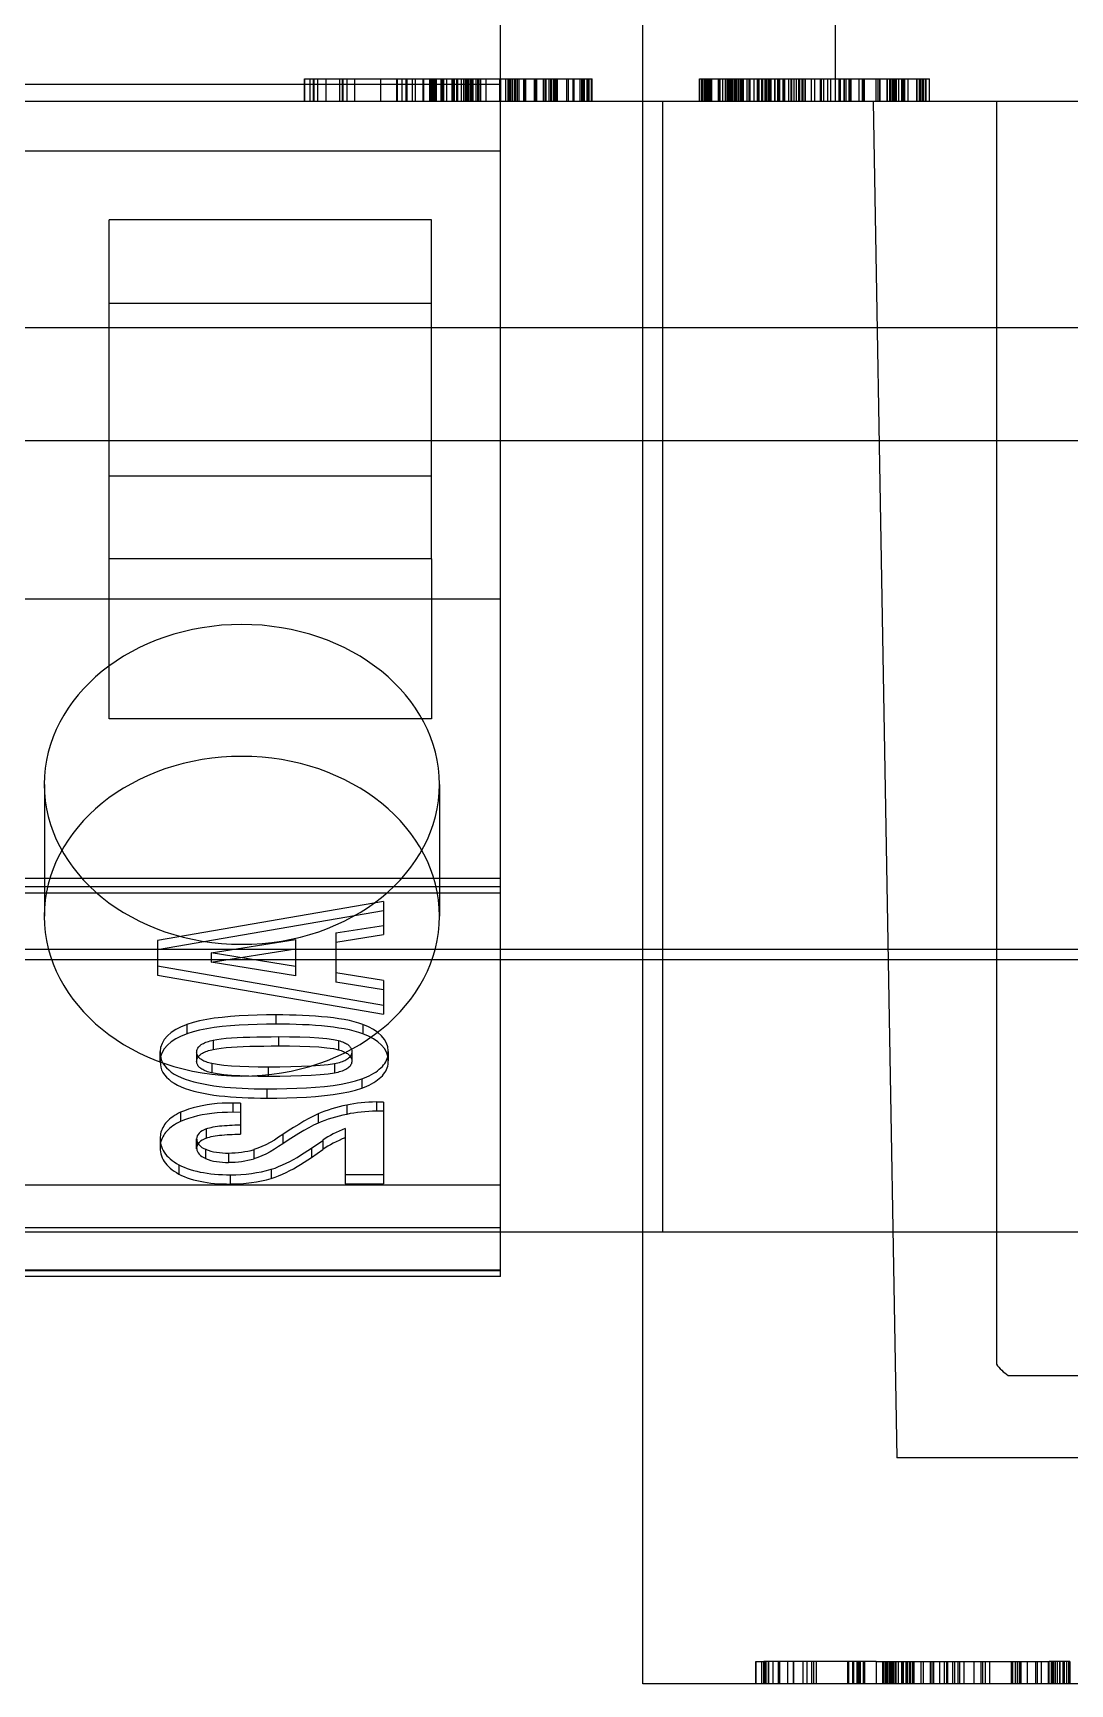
# Model space of a CAD drawing. Extents: x 0 to 171, y 0 to 233.
# Drawn here: x 120.89 to 130.01, y 11.93 to 26.45 of the extents above; entities that cross this region are included whole.
import ezdxf

# ---------------------------------------------------------------- set-up
doc = ezdxf.new("R2010")
doc.units = 0
doc.layers.add('-15N-THT. THIẾT BỊ ĐÓNG MỞ', color=40, linetype='CONTINUOUS')

# ---------------------------------------------------------------- blocks, each defined once
blk = doc.blocks.new('06 - N - SC VSD CHIẾU TRÊN ATV630U75~D11N4')
at = {"layer": '-15N-THT. THIẾT BỊ ĐÓNG MỞ'}
for p, q in [((40.757, -221.075), (40.757, -197.214)), ((39.504, -217.492), (39.504, -200.986)), ((42.447, -205.167), (42.447, -207.156)), ((9.704, -207.004), (39.504, -207.004)), ((37.78, -206.957), (37.78, -207.156)), ((37.78, -206.957), (37.863, -206.957)), ((37.78, -207.156), (37.78, -206.957)), ((37.78, -207.156), (37.78, -206.957)), ((37.78, -207.156), (37.78, -206.957)), ((37.78, -207.156), (37.78, -206.957)), ((37.83, -206.957), (37.83, -206.957)), ((37.83, -207.156), (37.83, -206.957)), ((37.86, -207.156), (37.86, -206.957)), ((37.863, -206.957), (37.863, -207.156)), ((37.863, -206.957), (38.092, -206.957)), ((37.866, -207.156), (37.866, -206.957)), ((37.867, -207.156), (37.867, -206.957)), ((37.898, -207.156), (37.898, -206.957)), ((37.899, -207.156), (37.899, -206.957)), ((37.968, -206.957), (37.968, -207.156)), ((38.092, -206.957), (40.227, -206.957)), ((38.092, -207.156), (38.092, -206.957)), ((38.116, -207.156), (38.116, -206.957)), ((38.12, -207.156), (38.12, -206.957)), ((38.156, -207.156), (38.156, -206.957)), ((38.222, -206.957), (38.222, -207.156)), ((38.452, -207.156), (38.452, -206.957)), ((38.592, -206.957), (38.592, -207.156)), ((38.592, -207.156), (38.592, -206.957)), ((38.592, -207.156), (38.592, -206.957)), ((38.592, -207.156), (38.592, -206.957)), ((38.592, -207.156), (38.592, -206.957)), ((38.592, -207.156), (38.592, -206.957)), ((38.592, -207.156), (38.592, -206.957)), ((38.592, -207.156), (38.592, -206.957)), ((38.596, -206.957), (38.596, -207.156)), ((38.596, -207.156), (38.596, -206.957)), ((38.596, -207.156), (38.596, -206.957)), ((38.637, -206.957), (38.637, -207.156)), ((38.672, -206.957), (38.672, -207.156)), ((38.674, -207.156), (38.674, -206.957)), ((38.674, -207.156), (38.674, -206.957)), ((38.674, -206.957), (38.674, -207.156)), ((38.675, -206.957), (38.675, -207.156)), ((38.675, -206.957), (38.675, -207.156)), ((38.679, -207.156), (38.679, -206.957)), ((38.681, -206.957), (38.681, -207.156)), ((38.682, -206.957), (38.682, -207.156)), ((38.727, -206.957), (38.727, -207.156)), ((38.755, -206.957), (38.755, -207.156)), ((38.822, -206.957), (38.822, -207.156)), ((38.824, -206.957), (38.824, -207.156)), ((38.828, -206.957), (38.828, -207.156)), ((38.829, -207.156), (38.829, -206.957)), ((38.883, -207.156), (38.883, -206.957)), ((38.89, -206.957), (38.89, -207.156)), ((38.897, -206.957), (38.897, -207.156)), ((38.901, -206.957), (38.901, -207.156)), ((38.912, -206.957), (38.912, -207.156)), ((38.919, -207.156), (38.919, -206.957)), ((38.927, -207.156), (38.927, -206.957)), ((38.94, -207.156), (38.94, -206.957)), ((38.941, -207.156), (38.941, -206.957)), ((38.979, -206.957), (38.979, -207.156)), ((38.989, -207.156), (38.989, -206.957)), ((38.997, -206.957), (38.997, -207.156)), ((38.997, -207.156), (38.997, -206.957)), ((39.001, -206.957), (39.001, -207.156)), ((39.001, -207.156), (39.001, -206.957)), ((39.004, -206.957), (39.004, -207.156)), ((39.03, -206.957), (39.03, -207.156)), ((39.08, -207.156), (39.08, -206.957)), ((39.08, -206.957), (39.08, -207.156)), ((39.085, -206.957), (39.085, -207.156)), ((39.086, -206.957), (39.086, -207.156)), ((39.086, -206.957), (39.086, -207.156)), ((39.087, -206.957), (39.087, -207.156)), ((39.095, -206.957), (39.095, -207.156)), ((39.101, -207.156), (39.101, -206.957)), ((39.117, -206.957), (39.117, -207.156)), ((39.126, -206.957), (39.126, -207.156)), ((39.161, -207.156), (39.161, -206.957)), ((39.178, -206.957), (39.178, -207.156)), ((39.183, -206.957), (39.183, -207.156)), ((39.196, -206.957), (39.196, -207.156)), ((39.2, -206.957), (39.2, -207.156)), ((39.212, -207.156), (39.212, -206.957)), ((39.223, -207.156), (39.223, -206.957)), ((39.234, -206.957), (39.234, -207.156)), ((39.248, -206.957), (39.248, -207.156)), ((39.249, -206.957), (39.249, -207.156)), ((39.253, -206.957), (39.253, -207.156)), ((39.261, -206.957), (39.261, -207.156)), ((39.29, -207.156), (39.29, -206.957)), ((39.303, -206.957), (39.303, -207.156)), ((39.309, -206.957), (39.309, -207.156)), ((39.309, -207.156), (39.309, -206.957)), ((39.309, -207.156), (39.309, -206.957)), ((39.326, -207.156), (39.326, -206.957)), ((39.33, -206.957), (39.33, -207.156)), ((39.379, -207.156), (39.379, -206.957)), ((39.498, -207.156), (39.498, -206.957)), ((39.505, -207.156), (39.505, -206.957)), ((39.506, -206.957), (39.506, -207.156)), ((39.506, -207.156), (39.506, -206.957)), ((39.506, -207.156), (39.506, -206.957)), ((39.548, -206.957), (39.548, -207.156)), ((39.57, -206.957), (39.57, -207.156)), ((39.574, -207.156), (39.574, -206.957)), ((39.574, -207.156), (39.574, -206.957)), ((39.584, -207.156), (39.584, -206.957)), ((39.587, -206.957), (39.587, -207.156)), ((39.596, -206.957), (39.596, -207.156)), ((39.61, -206.957), (39.61, -207.156)), ((39.628, -206.957), (39.628, -207.156)), ((39.634, -206.957), (39.634, -207.156)), ((39.649, -206.957), (39.649, -207.156)), ((39.65, -206.957), (39.65, -207.156)), ((39.666, -206.957), (39.666, -207.156)), ((39.71, -207.156), (39.71, -206.957)), ((39.714, -206.957), (39.714, -207.156)), ((39.716, -207.156), (39.716, -206.957)), ((39.718, -207.156), (39.718, -206.957)), ((39.724, -206.957), (39.724, -207.156)), ((39.802, -206.957), (39.802, -207.156)), ((39.81, -206.957), (39.81, -207.156)), ((39.812, -206.957), (39.812, -207.156)), ((39.814, -207.156), (39.814, -206.957)), ((39.818, -207.156), (39.818, -206.957)), ((39.82, -206.957), (39.82, -207.156)), ((39.884, -206.957), (39.884, -207.156)), ((39.884, -207.156), (39.884, -206.957)), ((39.888, -207.156), (39.888, -206.957)), ((39.888, -207.156), (39.888, -206.957)), ((39.888, -207.156), (39.888, -206.957)), ((39.888, -207.156), (39.888, -206.957)), ((39.904, -206.957), (39.904, -207.156)), ((39.904, -207.156), (39.904, -206.957)), ((39.904, -207.156), (39.904, -206.957)), ((39.932, -207.156), (39.932, -206.957)), ((39.944, -206.957), (39.944, -207.156)), ((39.956, -207.156), (39.956, -206.957)), ((39.956, -207.156), (39.956, -206.957)), ((39.974, -207.156), (39.974, -206.957)), ((39.983, -206.957), (39.983, -207.156)), ((39.991, -206.957), (39.991, -207.156)), ((39.992, -206.957), (39.992, -207.156)), ((39.996, -207.156), (39.996, -206.957)), ((39.996, -206.957), (39.996, -207.156)), ((39.998, -206.957), (39.998, -207.156)), ((39.998, -207.156), (39.998, -206.957)), ((40.002, -206.957), (40.002, -207.156)), ((40.004, -206.957), (40.004, -207.156)), ((40.086, -206.957), (40.086, -207.156)), ((40.1, -206.957), (40.1, -207.156)), ((40.14, -206.957), (40.14, -207.156)), ((40.15, -206.957), (40.15, -207.156)), ((40.15, -206.957), (40.15, -207.156)), ((40.202, -206.957), (40.202, -207.156)), ((40.22, -207.156), (40.22, -206.957)), ((40.224, -206.957), (40.224, -207.156)), ((40.226, -206.957), (40.226, -207.156)), ((40.226, -207.156), (40.226, -206.957)), ((40.227, -206.957), (40.227, -207.156)), ((40.227, -206.957), (40.31, -206.957)), ((40.227, -206.957), (40.227, -207.156)), ((40.227, -206.957), (40.227, -207.156)), ((40.228, -206.957), (40.228, -207.156)), ((40.229, -206.957), (40.229, -207.156)), ((40.23, -206.957), (40.23, -207.156)), ((40.231, -207.156), (40.231, -206.957)), ((40.231, -206.957), (40.231, -207.156)), ((40.231, -206.957), (40.231, -207.156)), ((40.232, -207.156), (40.232, -206.957)), ((40.24, -206.957), (40.24, -207.156)), ((40.264, -206.957), (40.264, -207.156)), ((40.265, -206.957), (40.265, -207.156)), ((40.269, -206.957), (40.269, -207.156)), ((40.28, -206.957), (40.28, -207.156)), ((40.306, -206.957), (40.306, -207.156)), ((40.306, -207.156), (40.306, -206.957)), ((40.306, -207.156), (40.306, -206.957)), ((40.31, -207.156), (40.31, -206.957)), ((40.31, -207.156), (40.31, -206.957)), ((40.31, -207.156), (40.31, -206.957)), ((40.31, -207.156), (40.31, -206.957)), ((40.31, -207.156), (40.31, -206.957)), ((40.31, -207.156), (40.31, -206.957)), ((40.31, -207.156), (40.31, -206.957)), ((40.31, -207.156), (40.31, -206.957)), ((40.31, -207.156), (40.31, -206.957)), ((40.31, -207.156), (40.31, -206.957)), ((40.31, -207.156), (40.31, -206.957)), ((40.31, -207.156), (40.31, -206.957)), ((40.31, -207.156), (40.31, -206.957)), ((40.31, -207.156), (40.31, -206.957)), ((40.31, -207.156), (40.31, -206.957)), ((40.31, -207.156), (40.31, -206.957)), ((41.254, -206.957), (41.916, -206.957)), ((41.254, -206.957), (41.254, -207.156)), ((41.254, -207.156), (41.254, -206.957)), ((41.254, -207.156), (41.254, -206.957)), ((41.254, -207.156), (41.254, -206.957)), ((41.254, -207.156), (41.254, -206.957)), ((41.275, -207.156), (41.275, -206.957)), ((41.275, -207.156), (41.275, -206.957)), ((41.275, -207.156), (41.275, -206.957)), ((41.28, -206.957), (41.28, -207.156)), ((41.287, -206.957), (41.287, -206.957)), ((41.287, -207.156), (41.287, -206.957)), ((41.299, -206.957), (41.299, -207.156)), ((41.299, -206.957), (41.299, -207.156)), ((41.31, -206.957), (41.31, -207.156)), ((41.317, -207.156), (41.317, -206.957)), ((41.322, -206.957), (41.322, -207.156)), ((41.322, -207.156), (41.322, -206.957)), ((41.326, -206.957), (41.326, -207.156)), ((41.331, -206.957), (41.331, -207.156)), ((41.34, -207.156), (41.34, -206.957)), ((41.343, -207.156), (41.343, -206.957)), ((41.347, -206.957), (41.347, -207.156)), ((41.36, -206.957), (41.36, -207.156)), ((41.418, -206.957), (41.418, -207.156)), ((41.427, -206.957), (41.427, -207.156)), ((41.431, -206.957), (41.431, -207.156)), ((41.433, -206.957), (41.433, -207.156)), ((41.434, -206.957), (41.434, -207.156)), ((41.457, -206.957), (41.457, -207.156)), ((41.457, -206.957), (41.457, -207.156)), ((41.481, -206.957), (41.481, -207.156)), ((41.495, -206.957), (41.495, -207.156)), ((41.499, -206.957), (41.499, -207.156)), ((41.505, -207.156), (41.505, -206.957)), ((41.514, -206.957), (41.514, -207.156)), ((41.514, -206.957), (41.514, -207.156)), ((41.53, -207.156), (41.53, -206.957)), ((41.535, -207.156), (41.535, -206.957)), ((41.546, -206.957), (41.546, -207.156)), ((41.546, -207.156), (41.546, -206.957)), ((41.562, -206.957), (41.562, -207.156)), ((41.572, -207.156), (41.572, -206.957)), ((41.573, -206.957), (41.573, -207.156)), ((41.584, -206.957), (41.584, -207.156)), ((41.585, -206.957), (41.585, -206.957)), ((41.585, -207.156), (41.585, -206.957)), ((41.598, -206.957), (41.598, -207.156)), ((41.603, -207.156), (41.603, -206.957)), ((41.615, -206.957), (41.615, -207.156)), ((41.622, -206.957), (41.622, -207.156)), ((41.629, -207.156), (41.629, -206.957)), ((41.63, -206.957), (41.63, -207.156)), ((41.638, -206.957), (41.638, -207.156)), ((41.639, -207.156), (41.639, -206.957)), ((41.672, -207.156), (41.672, -206.957)), ((41.689, -206.957), (41.689, -207.156)), ((41.699, -207.156), (41.699, -206.957)), ((41.731, -206.957), (41.731, -207.156)), ((41.765, -207.156), (41.765, -206.957)), ((41.77, -206.957), (41.77, -207.156)), ((41.776, -206.957), (41.776, -207.156)), ((41.801, -207.156), (41.801, -206.957)), ((41.809, -206.957), (41.809, -207.156)), ((41.83, -206.957), (41.83, -207.156)), ((41.833, -206.957), (41.833, -207.156)), ((41.841, -206.957), (41.841, -207.156)), ((41.846, -207.156), (41.846, -206.957)), ((41.858, -206.957), (41.858, -207.156)), ((41.86, -206.957), (41.86, -207.156)), ((41.866, -206.957), (41.866, -207.156)), ((41.874, -206.957), (41.874, -207.156)), ((41.882, -206.957), (41.882, -207.156)), ((41.916, -206.957), (41.916, -207.156)), ((41.916, -206.957), (43.196, -206.957)), ((41.916, -207.156), (41.916, -206.957)), ((41.916, -207.156), (41.916, -206.957)), ((41.94, -206.957), (41.94, -207.156)), ((41.946, -206.957), (41.946, -207.156)), ((41.95, -206.957), (41.95, -207.156)), ((41.958, -206.957), (41.958, -207.156)), ((41.988, -206.957), (41.988, -207.156)), ((41.994, -206.957), (41.994, -207.156)), ((41.994, -207.156), (41.994, -206.957)), ((41.994, -207.156), (41.994, -206.957)), ((42.002, -206.957), (42.002, -207.156)), ((42.038, -206.957), (42.038, -207.156)), ((42.057, -206.957), (42.057, -207.156)), ((42.062, -206.957), (42.062, -207.156)), ((42.085, -206.957), (42.085, -207.156)), ((42.106, -207.156), (42.106, -206.957)), ((42.124, -206.957), (42.124, -207.156)), ((42.134, -206.957), (42.134, -207.156)), ((42.154, -206.957), (42.154, -207.156)), ((42.162, -206.957), (42.162, -207.156)), ((42.182, -206.957), (42.182, -206.957)), ((42.182, -206.957), (42.182, -207.156)), ((42.182, -207.156), (42.182, -206.957)), ((42.237, -206.957), (42.237, -207.156)), ((42.265, -206.957), (42.265, -207.156)), ((42.316, -206.957), (42.316, -207.156)), ((42.328, -207.156), (42.328, -206.957)), ((42.346, -206.957), (42.346, -207.156)), ((42.38, -206.957), (42.38, -207.156)), ((42.406, -206.957), (42.406, -207.156)), ((42.448, -206.957), (42.448, -207.156)), ((42.481, -207.156), (42.481, -206.957)), ((42.481, -206.957), (42.481, -206.957)), ((42.49, -206.957), (42.49, -207.156)), ((42.526, -206.957), (42.526, -207.156)), ((42.526, -207.156), (42.526, -206.957)), ((42.526, -207.156), (42.526, -206.957)), ((42.541, -206.957), (42.541, -207.156)), ((42.566, -206.957), (42.566, -207.156)), ((42.578, -206.957), (42.578, -207.156)), ((42.586, -206.957), (42.586, -207.156)), ((42.656, -206.957), (42.656, -207.156)), ((42.685, -206.957), (42.685, -207.156)), ((42.698, -207.156), (42.698, -206.957)), ((42.701, -206.957), (42.701, -207.156)), ((42.805, -206.957), (42.805, -207.156)), ((42.825, -207.156), (42.825, -206.957)), ((42.841, -206.957), (42.841, -207.156)), ((42.841, -207.156), (42.841, -206.957)), ((42.904, -207.156), (42.904, -206.957)), ((42.906, -207.156), (42.906, -206.957)), ((42.928, -206.957), (42.928, -206.957)), ((42.928, -207.156), (42.928, -206.957)), ((42.93, -206.957), (42.93, -207.156)), ((42.945, -206.957), (42.945, -207.156)), ((42.957, -206.957), (42.957, -207.156)), ((42.971, -207.156), (42.971, -206.957)), ((42.975, -206.957), (42.975, -207.156)), ((42.985, -206.957), (42.985, -207.156)), ((42.985, -207.156), (42.985, -206.957)), ((43.008, -207.156), (43.008, -206.957)), ((43.034, -207.156), (43.034, -206.957)), ((43.037, -207.156), (43.037, -206.957)), ((43.045, -206.957), (43.045, -207.156)), ((43.046, -207.156), (43.046, -206.957)), ((43.057, -206.957), (43.057, -207.156)), ((43.06, -207.156), (43.06, -206.957)), ((43.086, -206.957), (43.086, -207.156)), ((43.162, -206.957), (43.162, -207.156)), ((43.162, -206.957), (43.162, -207.156)), ((43.167, -207.156), (43.167, -206.957)), ((43.188, -207.156), (43.188, -206.957)), ((43.196, -206.957), (43.196, -207.156)), ((43.196, -206.957), (43.276, -206.957)), ((43.197, -206.957), (43.197, -207.156)), ((43.214, -207.156), (43.214, -206.957)), ((43.216, -206.957), (43.216, -207.156)), ((43.221, -206.957), (43.221, -207.156)), ((43.242, -207.156), (43.242, -206.957)), ((43.242, -206.957), (43.242, -206.957)), ((43.244, -206.957), (43.244, -207.156)), ((43.244, -206.957), (43.244, -207.156)), ((43.276, -207.156), (43.276, -206.957)), ((43.276, -206.957), (43.276, -206.957)), ((43.276, -207.156), (43.276, -206.957)), ((43.276, -207.156), (43.276, -206.957)), ((43.276, -207.156), (43.276, -206.957)), ((43.276, -207.156), (43.276, -206.957)), ((43.276, -207.156), (43.276, -206.957)), ((65.906, -207.156), (-39.515, -207.156)), ((37.83, -207.156), (37.83, -207.156)), ((39.504, -207.156), (39.504, -207.156)), ((40.757, -207.156), (40.757, -207.156)), ((40.93, -207.156), (40.93, -207.156)), ((40.93, -207.156), (40.93, -217.098)), ((41.287, -207.156), (41.287, -207.156)), ((41.585, -207.156), (41.585, -207.156)), ((42.182, -207.156), (42.182, -207.156)), ((42.447, -207.156), (42.447, -207.156)), ((42.481, -207.156), (42.481, -207.156)), ((42.78, -207.156), (42.78, -207.156)), ((42.78, -207.156), (42.988, -219.086)), ((42.928, -207.156), (42.928, -207.156)), ((43.242, -207.156), (43.242, -207.156)), ((43.865, -207.156), (43.865, -207.156)), ((43.865, -207.156), (43.865, -218.261)), ((39.504, -207.595), (-38.814, -207.595)), ((36.065, -212.586), (36.065, -208.199)), ((38.899, -208.199), (36.065, -208.199)), ((38.899, -210.449), (38.899, -208.199)), ((36.065, -208.93), (38.899, -208.93)), ((36.065, -208.93), (36.065, -208.93)), ((38.899, -208.93), (38.899, -208.93)), ((-42.407, -209.144), (66.759, -209.144)), ((-66.607, -210.138), (66.607, -210.138)), ((36.065, -210.449), (38.899, -210.449)), ((38.899, -211.18), (38.899, -210.449)), ((38.899, -211.18), (36.065, -211.18)), ((38.899, -211.18), (38.899, -212.586)), ((9.704, -211.532), (39.504, -211.532)), ((38.899, -212.586), (36.065, -212.586)), ((35.494, -213.163), (35.494, -214.323)), ((38.967, -213.163), (38.967, -214.323)), ((39.504, -213.992), (-38.814, -213.992)), ((-38.814, -214.062), (39.504, -214.062)), ((39.504, -214.121), (-38.814, -214.121)), ((38.476, -214.193), (36.488, -214.537)), ((38.476, -214.275), (36.488, -214.618)), ((38.476, -214.193), (38.476, -214.484)), ((38.058, -214.47), (38.476, -214.403)), ((36.488, -214.537), (36.488, -214.842)), ((36.96, -214.644), (37.701, -214.526)), ((36.96, -214.726), (37.701, -214.608)), ((37.701, -214.526), (37.701, -214.846)), ((38.058, -214.47), (38.058, -214.902)), ((38.058, -214.551), (38.476, -214.484)), ((-72.789, -214.612), (72.789, -214.612)), ((-43.192, -214.704), (66.472, -214.704)), ((36.96, -214.644), (36.96, -214.726)), ((37.701, -214.765), (36.96, -214.644)), ((37.701, -214.846), (36.96, -214.726)), ((36.488, -214.76), (38.476, -215.104)), ((36.488, -214.842), (38.476, -215.185)), ((38.476, -214.888), (38.058, -214.821)), ((38.476, -214.888), (38.476, -215.185)), ((38.476, -214.969), (38.058, -214.902)), ((37.447, -215.191), (37.365, -215.193)), ((37.53, -215.191), (37.447, -215.191)), ((37.59, -215.191), (37.53, -215.191)), ((37.53, -215.191), (37.53, -215.272)), ((37.649, -215.192), (37.59, -215.191)), ((37.708, -215.193), (37.649, -215.192)), ((36.801, -215.258), (36.748, -215.275)), ((36.748, -215.275), (36.748, -215.356)), ((36.859, -215.243), (36.801, -215.258)), ((36.859, -215.325), (36.801, -215.339)), ((36.921, -215.231), (36.859, -215.243)), ((36.921, -215.312), (36.859, -215.325)), ((36.988, -215.22), (36.921, -215.231)), ((36.988, -215.302), (36.921, -215.312)), ((37.058, -215.212), (36.988, -215.22)), ((37.058, -215.293), (36.988, -215.302)), ((37.131, -215.205), (37.058, -215.212)), ((37.131, -215.286), (37.058, -215.293)), ((37.207, -215.199), (37.131, -215.205)), ((37.207, -215.281), (37.131, -215.286)), ((37.285, -215.195), (37.207, -215.199)), ((37.285, -215.277), (37.207, -215.281)), ((37.365, -215.193), (37.285, -215.195)), ((37.365, -215.274), (37.285, -215.277)), ((37.447, -215.272), (37.365, -215.274)), ((37.53, -215.272), (37.447, -215.272)), ((37.59, -215.272), (37.53, -215.272)), ((37.649, -215.273), (37.59, -215.272)), ((37.708, -215.274), (37.649, -215.273)), ((37.765, -215.195), (37.708, -215.193)), ((37.765, -215.277), (37.708, -215.274)), ((37.822, -215.198), (37.765, -215.195)), ((37.822, -215.279), (37.765, -215.277)), ((37.877, -215.201), (37.822, -215.198)), ((37.877, -215.283), (37.822, -215.279)), ((37.932, -215.206), (37.877, -215.201)), ((37.932, -215.287), (37.877, -215.283)), ((37.984, -215.211), (37.932, -215.206)), ((37.984, -215.292), (37.932, -215.287)), ((38.035, -215.217), (37.984, -215.211)), ((38.035, -215.298), (37.984, -215.292)), ((38.084, -215.224), (38.035, -215.217)), ((38.084, -215.306), (38.035, -215.298)), ((38.131, -215.232), (38.084, -215.224)), ((38.131, -215.314), (38.084, -215.306)), ((38.176, -215.241), (38.131, -215.232)), ((38.176, -215.323), (38.131, -215.314)), ((38.219, -215.252), (38.176, -215.241)), ((38.219, -215.333), (38.176, -215.323)), ((38.258, -215.263), (38.219, -215.252)), ((38.258, -215.344), (38.219, -215.333)), ((38.295, -215.276), (38.258, -215.263)), ((38.295, -215.276), (38.295, -215.357)), ((36.801, -215.339), (36.748, -215.356)), ((36.84, -215.489), (36.844, -215.482)), ((36.844, -215.482), (36.848, -215.475)), ((36.848, -215.475), (36.853, -215.469)), ((36.853, -215.469), (36.86, -215.463)), ((36.86, -215.463), (36.867, -215.457)), ((36.867, -215.457), (36.874, -215.451)), ((36.874, -215.451), (36.883, -215.446)), ((36.883, -215.446), (36.892, -215.441)), ((36.892, -215.441), (36.903, -215.436)), ((36.903, -215.436), (36.914, -215.431)), ((36.914, -215.431), (36.926, -215.427)), ((36.926, -215.427), (36.938, -215.423)), ((36.938, -215.423), (36.952, -215.419)), ((36.952, -215.419), (36.965, -215.416)), ((36.965, -215.416), (36.979, -215.412)), ((36.979, -215.412), (37.011, -215.406)), ((36.979, -215.412), (36.979, -215.494)), ((37.011, -215.406), (37.049, -215.401)), ((37.011, -215.488), (37.049, -215.482)), ((37.049, -215.401), (37.092, -215.396)), ((37.049, -215.482), (37.092, -215.478)), ((37.092, -215.396), (37.139, -215.392)), ((37.092, -215.478), (37.139, -215.474)), ((37.139, -215.392), (37.189, -215.389)), ((37.139, -215.474), (37.189, -215.471)), ((37.189, -215.389), (37.243, -215.387)), ((37.189, -215.471), (37.243, -215.468)), ((37.243, -215.387), (37.301, -215.385)), ((37.243, -215.468), (37.301, -215.466)), ((37.301, -215.385), (37.362, -215.383)), ((37.301, -215.466), (37.362, -215.465)), ((37.362, -215.383), (37.425, -215.382)), ((37.362, -215.465), (37.425, -215.464)), ((37.425, -215.382), (37.489, -215.382)), ((37.425, -215.464), (37.489, -215.463)), ((37.489, -215.382), (37.553, -215.381)), ((37.489, -215.463), (37.553, -215.463)), ((37.553, -215.381), (37.553, -215.463)), ((37.553, -215.381), (37.648, -215.382)), ((37.553, -215.463), (37.648, -215.463)), ((37.648, -215.382), (37.74, -215.384)), ((37.648, -215.463), (37.74, -215.465)), ((37.74, -215.384), (37.827, -215.386)), ((37.74, -215.465), (37.827, -215.468)), ((37.827, -215.386), (37.907, -215.391)), ((37.827, -215.468), (37.907, -215.472)), ((37.907, -215.391), (37.977, -215.397)), ((37.907, -215.472), (37.977, -215.479)), ((37.977, -215.397), (38.037, -215.406)), ((37.977, -215.479), (38.037, -215.487)), ((38.037, -215.406), (38.081, -215.415)), ((38.081, -215.415), (38.081, -215.497)), ((38.081, -215.415), (38.092, -215.419)), ((38.092, -215.419), (38.103, -215.423)), ((38.103, -215.423), (38.114, -215.427)), ((38.114, -215.427), (38.124, -215.431)), ((38.124, -215.431), (38.133, -215.435)), ((38.133, -215.435), (38.142, -215.44)), ((38.142, -215.44), (38.15, -215.445)), ((38.15, -215.445), (38.158, -215.449)), ((38.158, -215.449), (38.165, -215.454)), ((38.165, -215.454), (38.171, -215.46)), ((38.171, -215.46), (38.176, -215.465)), ((38.176, -215.465), (38.181, -215.471)), ((38.181, -215.471), (38.185, -215.477)), ((38.185, -215.477), (38.189, -215.483)), ((38.295, -215.357), (38.258, -215.344)), ((36.512, -215.593), (36.512, -215.512)), ((36.512, -215.52), (36.514, -215.545)), ((36.512, -215.52), (36.512, -215.602)), ((36.512, -215.602), (36.514, -215.626)), ((36.514, -215.545), (36.518, -215.569)), ((36.514, -215.626), (36.518, -215.65)), ((36.518, -215.569), (36.525, -215.592)), ((36.525, -215.592), (36.536, -215.614)), ((36.536, -215.614), (36.55, -215.635)), ((36.833, -215.518), (36.834, -215.511)), ((36.833, -215.518), (36.833, -215.6)), ((36.834, -215.525), (36.833, -215.518)), ((36.833, -215.6), (36.834, -215.592)), ((36.834, -215.607), (36.833, -215.6)), ((36.834, -215.511), (36.835, -215.503)), ((36.835, -215.532), (36.834, -215.525)), ((36.834, -215.592), (36.835, -215.584)), ((36.835, -215.614), (36.834, -215.607)), ((36.835, -215.503), (36.837, -215.496)), ((36.837, -215.539), (36.835, -215.532)), ((36.835, -215.584), (36.837, -215.577)), ((36.837, -215.621), (36.835, -215.614)), ((36.837, -215.496), (36.84, -215.489)), ((36.839, -215.546), (36.837, -215.539)), ((36.837, -215.577), (36.84, -215.57)), ((36.839, -215.627), (36.837, -215.621)), ((36.843, -215.552), (36.839, -215.546)), ((36.843, -215.634), (36.839, -215.627)), ((36.84, -215.57), (36.844, -215.563)), ((36.847, -215.559), (36.843, -215.552)), ((36.844, -215.563), (36.848, -215.557)), ((36.852, -215.564), (36.847, -215.559)), ((36.848, -215.557), (36.853, -215.55)), ((36.857, -215.57), (36.852, -215.564)), ((36.853, -215.55), (36.86, -215.544)), ((36.864, -215.576), (36.857, -215.57)), ((36.86, -215.544), (36.867, -215.538)), ((36.871, -215.581), (36.864, -215.576)), ((36.867, -215.538), (36.874, -215.533)), ((36.879, -215.586), (36.871, -215.581)), ((36.874, -215.533), (36.883, -215.527)), ((36.887, -215.591), (36.879, -215.586)), ((36.883, -215.527), (36.892, -215.522)), ((36.897, -215.596), (36.887, -215.591)), ((36.892, -215.522), (36.903, -215.517)), ((36.907, -215.6), (36.897, -215.596)), ((36.903, -215.517), (36.914, -215.513)), ((36.918, -215.604), (36.907, -215.6)), ((36.914, -215.513), (36.926, -215.508)), ((36.929, -215.608), (36.918, -215.604)), ((36.926, -215.508), (36.938, -215.504)), ((36.941, -215.612), (36.929, -215.608)), ((36.938, -215.504), (36.952, -215.501)), ((36.953, -215.615), (36.941, -215.612)), ((36.952, -215.501), (36.965, -215.497)), ((36.966, -215.619), (36.953, -215.615)), ((36.965, -215.497), (36.979, -215.494)), ((36.966, -215.619), (36.966, -215.7)), ((37.013, -215.627), (36.966, -215.619)), ((36.979, -215.494), (37.011, -215.488)), ((37.072, -215.635), (37.013, -215.627)), ((38.044, -215.621), (37.989, -215.629)), ((38.037, -215.487), (38.081, -215.497)), ((38.059, -215.618), (38.044, -215.621)), ((38.044, -215.621), (38.044, -215.702)), ((38.073, -215.614), (38.059, -215.618)), ((38.087, -215.611), (38.073, -215.614)), ((38.081, -215.497), (38.092, -215.5)), ((38.1, -215.607), (38.087, -215.611)), ((38.092, -215.5), (38.103, -215.504)), ((38.113, -215.603), (38.1, -215.607)), ((38.103, -215.504), (38.114, -215.508)), ((38.124, -215.598), (38.113, -215.603)), ((38.114, -215.508), (38.124, -215.512)), ((38.124, -215.512), (38.133, -215.517)), ((38.135, -215.593), (38.124, -215.598)), ((38.133, -215.517), (38.142, -215.521)), ((38.145, -215.588), (38.135, -215.593)), ((38.142, -215.521), (38.15, -215.526)), ((38.154, -215.583), (38.145, -215.588)), ((38.15, -215.526), (38.158, -215.531)), ((38.162, -215.577), (38.154, -215.583)), ((38.158, -215.531), (38.165, -215.536)), ((38.169, -215.572), (38.162, -215.577)), ((38.165, -215.536), (38.171, -215.541)), ((38.176, -215.566), (38.169, -215.572)), ((38.171, -215.541), (38.176, -215.547)), ((38.176, -215.547), (38.181, -215.552)), ((38.182, -215.559), (38.176, -215.566)), ((38.181, -215.552), (38.185, -215.558)), ((38.186, -215.552), (38.182, -215.559)), ((38.185, -215.558), (38.189, -215.564)), ((38.19, -215.545), (38.186, -215.552)), ((38.19, -215.627), (38.186, -215.634)), ((38.189, -215.483), (38.192, -215.489)), ((38.189, -215.564), (38.192, -215.57)), ((38.193, -215.538), (38.19, -215.545)), ((38.193, -215.62), (38.19, -215.627)), ((38.192, -215.489), (38.194, -215.495)), ((38.192, -215.57), (38.194, -215.577)), ((38.195, -215.531), (38.193, -215.538)), ((38.195, -215.612), (38.193, -215.62)), ((38.194, -215.495), (38.196, -215.502)), ((38.194, -215.577), (38.196, -215.583)), ((38.196, -215.523), (38.195, -215.531)), ((38.196, -215.604), (38.195, -215.612)), ((38.196, -215.502), (38.197, -215.508)), ((38.197, -215.515), (38.196, -215.523)), ((38.196, -215.583), (38.197, -215.59)), ((38.197, -215.596), (38.196, -215.604)), ((38.197, -215.508), (38.197, -215.515)), ((38.197, -215.515), (38.197, -215.596)), ((38.197, -215.59), (38.197, -215.596)), ((38.477, -215.63), (38.487, -215.617)), ((38.487, -215.617), (38.495, -215.603)), ((38.495, -215.603), (38.502, -215.588)), ((38.502, -215.588), (38.508, -215.574)), ((38.508, -215.574), (38.513, -215.559)), ((38.513, -215.559), (38.516, -215.544)), ((38.513, -215.64), (38.516, -215.625)), ((38.516, -215.544), (38.518, -215.529)), ((38.516, -215.625), (38.518, -215.61)), ((38.518, -215.588), (38.518, -215.507)), ((38.518, -215.529), (38.518, -215.513)), ((38.518, -215.513), (38.518, -215.594)), ((38.518, -215.61), (38.518, -215.594)), ((36.518, -215.65), (36.525, -215.673)), ((36.525, -215.673), (36.536, -215.696)), ((36.536, -215.696), (36.55, -215.717)), ((36.55, -215.635), (36.567, -215.656)), ((36.55, -215.717), (36.567, -215.737)), ((36.567, -215.656), (36.587, -215.675)), ((36.567, -215.737), (36.587, -215.757)), ((36.587, -215.675), (36.61, -215.694)), ((36.587, -215.757), (36.61, -215.775)), ((36.61, -215.694), (36.636, -215.711)), ((36.636, -215.711), (36.665, -215.727)), ((36.665, -215.727), (36.697, -215.742)), ((36.697, -215.742), (36.732, -215.755)), ((36.732, -215.755), (36.769, -215.768)), ((36.769, -215.768), (36.808, -215.779)), ((36.847, -215.64), (36.843, -215.634)), ((36.852, -215.646), (36.847, -215.64)), ((36.857, -215.652), (36.852, -215.646)), ((36.864, -215.657), (36.857, -215.652)), ((36.871, -215.662), (36.864, -215.657)), ((36.879, -215.667), (36.871, -215.662)), ((36.887, -215.672), (36.879, -215.667)), ((36.897, -215.677), (36.887, -215.672)), ((36.907, -215.682), (36.897, -215.677)), ((36.918, -215.686), (36.907, -215.682)), ((36.929, -215.69), (36.918, -215.686)), ((36.941, -215.693), (36.929, -215.69)), ((36.953, -215.697), (36.941, -215.693)), ((36.966, -215.7), (36.953, -215.697)), ((37.013, -215.709), (36.966, -215.7)), ((37.072, -215.717), (37.013, -215.709)), ((37.139, -215.641), (37.072, -215.635)), ((37.139, -215.722), (37.072, -215.717)), ((37.212, -215.645), (37.139, -215.641)), ((37.212, -215.726), (37.139, -215.722)), ((37.291, -215.648), (37.212, -215.645)), ((37.291, -215.729), (37.212, -215.726)), ((37.375, -215.649), (37.291, -215.648)), ((37.375, -215.731), (37.291, -215.729)), ((37.461, -215.65), (37.375, -215.649)), ((37.461, -215.731), (37.375, -215.731)), ((37.563, -215.649), (37.461, -215.65)), ((37.461, -215.65), (37.461, -215.731)), ((37.563, -215.731), (37.461, -215.731)), ((37.661, -215.648), (37.563, -215.649)), ((37.661, -215.729), (37.563, -215.731)), ((37.754, -215.645), (37.661, -215.648)), ((37.754, -215.727), (37.661, -215.729)), ((37.841, -215.642), (37.754, -215.645)), ((37.841, -215.723), (37.754, -215.727)), ((37.92, -215.636), (37.841, -215.642)), ((37.92, -215.718), (37.841, -215.723)), ((37.989, -215.629), (37.92, -215.636)), ((37.989, -215.711), (37.92, -215.718)), ((38.044, -215.702), (37.989, -215.711)), ((38.059, -215.699), (38.044, -215.702)), ((38.073, -215.696), (38.059, -215.699)), ((38.087, -215.692), (38.073, -215.696)), ((38.1, -215.688), (38.087, -215.692)), ((38.113, -215.684), (38.1, -215.688)), ((38.124, -215.68), (38.113, -215.684)), ((38.135, -215.675), (38.124, -215.68)), ((38.145, -215.67), (38.135, -215.675)), ((38.154, -215.665), (38.145, -215.67)), ((38.162, -215.659), (38.154, -215.665)), ((38.169, -215.653), (38.162, -215.659)), ((38.176, -215.647), (38.169, -215.653)), ((38.17, -215.786), (38.23, -215.771)), ((38.182, -215.641), (38.176, -215.647)), ((38.186, -215.634), (38.182, -215.641)), ((38.23, -215.771), (38.285, -215.753)), ((38.285, -215.753), (38.308, -215.744)), ((38.285, -215.753), (38.285, -215.835)), ((38.308, -215.744), (38.33, -215.735)), ((38.33, -215.735), (38.351, -215.725)), ((38.351, -215.725), (38.371, -215.715)), ((38.371, -215.715), (38.39, -215.704)), ((38.39, -215.704), (38.407, -215.693)), ((38.407, -215.693), (38.424, -215.681)), ((38.407, -215.774), (38.424, -215.763)), ((38.424, -215.681), (38.439, -215.669)), ((38.424, -215.763), (38.439, -215.751)), ((38.439, -215.669), (38.453, -215.657)), ((38.439, -215.751), (38.453, -215.738)), ((38.453, -215.657), (38.466, -215.644)), ((38.453, -215.738), (38.466, -215.725)), ((38.466, -215.644), (38.477, -215.63)), ((38.466, -215.725), (38.477, -215.712)), ((38.477, -215.712), (38.487, -215.698)), ((38.487, -215.698), (38.495, -215.684)), ((38.495, -215.684), (38.502, -215.67)), ((38.502, -215.67), (38.508, -215.655)), ((38.508, -215.655), (38.513, -215.64)), ((36.61, -215.775), (36.636, -215.792)), ((36.636, -215.792), (36.665, -215.808)), ((36.665, -215.808), (36.697, -215.823)), ((36.697, -215.823), (36.732, -215.837)), ((36.732, -215.837), (36.769, -215.849)), ((36.769, -215.849), (36.808, -215.86)), ((36.808, -215.779), (36.849, -215.789)), ((36.808, -215.86), (36.849, -215.871)), ((36.849, -215.789), (36.892, -215.798)), ((36.849, -215.871), (36.892, -215.88)), ((36.892, -215.798), (36.937, -215.806)), ((36.892, -215.88), (36.937, -215.888)), ((36.937, -215.806), (36.983, -215.813)), ((36.937, -215.888), (36.983, -215.895)), ((36.983, -215.813), (37.031, -215.82)), ((36.983, -215.895), (37.031, -215.901)), ((37.031, -215.82), (37.08, -215.825)), ((37.031, -215.901), (37.08, -215.906)), ((37.08, -215.825), (37.13, -215.829)), ((37.08, -215.906), (37.13, -215.911)), ((37.13, -215.829), (37.181, -215.833)), ((37.13, -215.911), (37.181, -215.914)), ((37.181, -215.833), (37.233, -215.836)), ((37.181, -215.914), (37.233, -215.917)), ((37.233, -215.836), (37.286, -215.838)), ((37.233, -215.917), (37.286, -215.92)), ((37.286, -215.838), (37.34, -215.84)), ((37.34, -215.84), (37.394, -215.84)), ((37.394, -215.84), (37.449, -215.841)), ((37.449, -215.841), (37.539, -215.84)), ((37.449, -215.841), (37.449, -215.922)), ((37.539, -215.84), (37.627, -215.839)), ((37.627, -215.839), (37.713, -215.836)), ((37.627, -215.92), (37.713, -215.917)), ((37.713, -215.836), (37.798, -215.832)), ((37.713, -215.917), (37.798, -215.913)), ((37.798, -215.832), (37.879, -215.826)), ((37.798, -215.913), (37.879, -215.907)), ((37.879, -215.826), (37.958, -215.819)), ((37.879, -215.907), (37.958, -215.9)), ((37.958, -215.819), (38.033, -215.81)), ((37.958, -215.9), (38.033, -215.891)), ((38.033, -215.81), (38.104, -215.799)), ((38.033, -215.891), (38.104, -215.88)), ((38.104, -215.799), (38.17, -215.786)), ((38.104, -215.88), (38.17, -215.867)), ((38.17, -215.867), (38.23, -215.852)), ((38.23, -215.852), (38.285, -215.835)), ((38.285, -215.835), (38.308, -215.826)), ((38.308, -215.826), (38.33, -215.816)), ((38.33, -215.816), (38.351, -215.807)), ((38.351, -215.807), (38.371, -215.796)), ((38.371, -215.796), (38.39, -215.785)), ((38.39, -215.785), (38.407, -215.774)), ((36.673, -216.056), (36.656, -216.066)), ((36.692, -216.047), (36.673, -216.056)), ((36.726, -216.033), (36.692, -216.047)), ((36.692, -216.047), (36.692, -216.129)), ((36.762, -216.019), (36.726, -216.033)), ((36.801, -216.008), (36.762, -216.019)), ((36.84, -215.998), (36.801, -216.008)), ((36.881, -215.989), (36.84, -215.998)), ((36.924, -215.982), (36.881, -215.989)), ((36.924, -216.063), (36.881, -216.07)), ((36.967, -215.976), (36.924, -215.982)), ((36.967, -216.057), (36.924, -216.063)), ((37.012, -215.971), (36.967, -215.976)), ((37.012, -216.053), (36.967, -216.057)), ((37.058, -215.968), (37.012, -215.971)), ((37.058, -216.05), (37.012, -216.053)), ((37.105, -215.966), (37.058, -215.968)), ((37.105, -216.048), (37.058, -216.05)), ((37.152, -215.966), (37.105, -215.966)), ((37.152, -216.047), (37.105, -216.048)), ((37.219, -215.966), (37.152, -215.966)), ((37.152, -215.966), (37.152, -216.047)), ((37.219, -216.048), (37.152, -216.047)), ((37.219, -215.966), (37.219, -216.239)), ((37.286, -215.92), (37.34, -215.921)), ((37.34, -215.921), (37.394, -215.922)), ((37.394, -215.922), (37.449, -215.922)), ((37.449, -215.922), (37.539, -215.922)), ((37.539, -215.922), (37.627, -215.92)), ((37.9, -216.061), (37.86, -216.08)), ((37.9, -216.061), (37.9, -216.142)), ((38.152, -215.984), (38.152, -216.066)), ((38.476, -215.957), (38.413, -215.957)), ((38.413, -215.957), (38.413, -216.038)), ((38.476, -216.038), (38.413, -216.038)), ((38.476, -215.957), (38.476, -216.676)), ((36.524, -216.208), (36.519, -216.222)), ((36.529, -216.194), (36.524, -216.208)), ((36.535, -216.181), (36.529, -216.194)), ((36.543, -216.168), (36.535, -216.181)), ((36.551, -216.155), (36.543, -216.168)), ((36.56, -216.142), (36.551, -216.155)), ((36.571, -216.13), (36.56, -216.142)), ((36.583, -216.118), (36.571, -216.13)), ((36.583, -216.2), (36.571, -216.212)), ((36.595, -216.107), (36.583, -216.118)), ((36.595, -216.189), (36.583, -216.2)), ((36.609, -216.096), (36.595, -216.107)), ((36.609, -216.178), (36.595, -216.189)), ((36.623, -216.086), (36.609, -216.096)), ((36.623, -216.167), (36.609, -216.178)), ((36.639, -216.075), (36.623, -216.086)), ((36.639, -216.157), (36.623, -216.167)), ((36.656, -216.066), (36.639, -216.075)), ((36.656, -216.147), (36.639, -216.157)), ((36.673, -216.138), (36.656, -216.147)), ((36.692, -216.129), (36.673, -216.138)), ((36.726, -216.114), (36.692, -216.129)), ((36.762, -216.101), (36.726, -216.114)), ((36.801, -216.089), (36.762, -216.101)), ((36.84, -216.079), (36.801, -216.089)), ((36.881, -216.07), (36.84, -216.079)), ((36.918, -216.193), (36.931, -216.188)), ((36.918, -216.193), (36.918, -216.274)), ((36.931, -216.188), (36.945, -216.184)), ((36.945, -216.184), (36.961, -216.18)), ((36.961, -216.18), (36.978, -216.176)), ((36.978, -216.176), (36.996, -216.173)), ((36.996, -216.173), (37.015, -216.17)), ((37.015, -216.17), (37.035, -216.167)), ((37.035, -216.167), (37.055, -216.165)), ((37.055, -216.165), (37.077, -216.163)), ((37.077, -216.163), (37.1, -216.162)), ((37.1, -216.162), (37.123, -216.16)), ((37.123, -216.16), (37.146, -216.159)), ((37.146, -216.159), (37.17, -216.158)), ((37.17, -216.158), (37.195, -216.158)), ((37.195, -216.158), (37.219, -216.157)), ((37.684, -216.181), (37.638, -216.211)), ((37.73, -216.153), (37.684, -216.181)), ((37.774, -216.126), (37.73, -216.153)), ((37.774, -216.207), (37.73, -216.234)), ((37.818, -216.101), (37.774, -216.126)), ((37.818, -216.183), (37.774, -216.207)), ((37.86, -216.08), (37.818, -216.101)), ((37.86, -216.161), (37.818, -216.183)), ((37.9, -216.142), (37.86, -216.161)), ((38.139, -216.189), (38.139, -216.676)), ((36.513, -216.264), (36.512, -216.279)), ((36.512, -216.279), (36.513, -216.297)), ((36.512, -216.279), (36.512, -216.361)), ((36.513, -216.346), (36.512, -216.361)), ((36.514, -216.25), (36.513, -216.264)), ((36.513, -216.297), (36.515, -216.315)), ((36.514, -216.331), (36.513, -216.346)), ((36.516, -216.236), (36.514, -216.25)), ((36.516, -216.317), (36.514, -216.331)), ((36.515, -216.315), (36.518, -216.332)), ((36.519, -216.222), (36.516, -216.236)), ((36.519, -216.303), (36.516, -216.317)), ((36.518, -216.332), (36.523, -216.349)), ((36.524, -216.289), (36.519, -216.303)), ((36.523, -216.349), (36.53, -216.366)), ((36.529, -216.275), (36.524, -216.289)), ((36.535, -216.262), (36.529, -216.275)), ((36.543, -216.249), (36.535, -216.262)), ((36.551, -216.236), (36.543, -216.249)), ((36.56, -216.224), (36.551, -216.236)), ((36.571, -216.212), (36.56, -216.224)), ((36.833, -216.363), (36.833, -216.281)), ((36.833, -216.284), (36.833, -216.365)), ((36.833, -216.367), (36.833, -216.286)), ((36.918, -216.274), (36.931, -216.27)), ((36.931, -216.27), (36.945, -216.265)), ((36.945, -216.265), (36.961, -216.261)), ((36.961, -216.261), (36.978, -216.258)), ((36.978, -216.258), (36.996, -216.254)), ((36.996, -216.254), (37.015, -216.251)), ((37.015, -216.251), (37.035, -216.249)), ((37.035, -216.249), (37.055, -216.247)), ((37.055, -216.247), (37.077, -216.245)), ((37.077, -216.245), (37.1, -216.243)), ((37.1, -216.243), (37.123, -216.242)), ((37.123, -216.242), (37.146, -216.241)), ((37.146, -216.241), (37.17, -216.24)), ((37.17, -216.24), (37.195, -216.239)), ((37.195, -216.239), (37.219, -216.239)), ((37.405, -216.349), (37.37, -216.364)), ((37.442, -216.332), (37.405, -216.349)), ((37.479, -216.313), (37.442, -216.332)), ((37.516, -216.291), (37.479, -216.313)), ((37.554, -216.267), (37.516, -216.291)), ((37.554, -216.349), (37.516, -216.372)), ((37.592, -216.242), (37.554, -216.267)), ((37.592, -216.324), (37.554, -216.349)), ((37.638, -216.211), (37.592, -216.242)), ((37.592, -216.242), (37.592, -216.324)), ((37.638, -216.292), (37.592, -216.324)), ((37.684, -216.263), (37.638, -216.292)), ((37.73, -216.234), (37.684, -216.263)), ((37.842, -216.363), (37.942, -216.294)), ((37.942, -216.294), (37.942, -216.375)), ((36.512, -216.361), (36.513, -216.378)), ((36.513, -216.378), (36.515, -216.396)), ((36.515, -216.396), (36.518, -216.413)), ((36.518, -216.413), (36.523, -216.43)), ((36.523, -216.43), (36.53, -216.447)), ((36.53, -216.366), (36.538, -216.382)), ((36.53, -216.447), (36.538, -216.464)), ((36.538, -216.382), (36.547, -216.398)), ((36.538, -216.464), (36.547, -216.48)), ((36.547, -216.398), (36.558, -216.414)), ((36.547, -216.48), (36.558, -216.495)), ((36.558, -216.414), (36.57, -216.429)), ((36.558, -216.495), (36.57, -216.51)), ((36.57, -216.429), (36.585, -216.443)), ((36.585, -216.443), (36.6, -216.457)), ((36.6, -216.457), (36.617, -216.471)), ((36.617, -216.471), (36.635, -216.484)), ((36.635, -216.484), (36.655, -216.497)), ((36.655, -216.497), (36.676, -216.508)), ((36.912, -216.372), (36.912, -216.454)), ((37.113, -216.405), (37.113, -216.487)), ((37.37, -216.364), (37.337, -216.375)), ((37.337, -216.375), (37.337, -216.456)), ((37.37, -216.445), (37.337, -216.456)), ((37.405, -216.431), (37.37, -216.445)), ((37.442, -216.414), (37.405, -216.431)), ((37.479, -216.394), (37.442, -216.414)), ((37.516, -216.372), (37.479, -216.394)), ((37.587, -216.51), (37.619, -216.495)), ((37.619, -216.495), (37.651, -216.479)), ((37.651, -216.479), (37.684, -216.462)), ((37.684, -216.462), (37.716, -216.444)), ((37.716, -216.444), (37.747, -216.424)), ((37.747, -216.424), (37.779, -216.405)), ((37.747, -216.506), (37.779, -216.486)), ((37.779, -216.405), (37.811, -216.384)), ((37.779, -216.486), (37.811, -216.465)), ((37.811, -216.384), (37.842, -216.363)), ((37.811, -216.465), (37.842, -216.444)), ((37.842, -216.363), (37.842, -216.444)), ((37.842, -216.444), (37.942, -216.375)), ((36.57, -216.51), (36.585, -216.525)), ((36.585, -216.525), (36.6, -216.539)), ((36.6, -216.539), (36.617, -216.552)), ((36.617, -216.552), (36.635, -216.565)), ((36.635, -216.565), (36.655, -216.578)), ((36.655, -216.578), (36.676, -216.59)), ((36.676, -216.508), (36.7, -216.52)), ((36.676, -216.508), (36.676, -216.59)), ((36.676, -216.59), (36.7, -216.602)), ((36.7, -216.52), (36.724, -216.531)), ((36.7, -216.602), (36.724, -216.613)), ((36.724, -216.531), (36.75, -216.541)), ((36.724, -216.613), (36.75, -216.623)), ((36.75, -216.541), (36.777, -216.55)), ((36.75, -216.623), (36.777, -216.632)), ((36.777, -216.55), (36.805, -216.559)), ((36.777, -216.632), (36.805, -216.64)), ((36.805, -216.559), (36.834, -216.566)), ((36.805, -216.64), (36.834, -216.648)), ((36.834, -216.566), (36.864, -216.573)), ((36.864, -216.573), (36.894, -216.578)), ((36.894, -216.578), (36.926, -216.583)), ((36.926, -216.583), (36.958, -216.587)), ((36.958, -216.587), (36.991, -216.591)), ((36.991, -216.591), (37.025, -216.593)), ((37.025, -216.593), (37.059, -216.595)), ((37.059, -216.595), (37.094, -216.596)), ((37.094, -216.596), (37.129, -216.596)), ((37.129, -216.596), (37.129, -216.678)), ((37.489, -216.548), (37.522, -216.537)), ((37.489, -216.548), (37.489, -216.629)), ((37.489, -216.629), (37.522, -216.618)), ((37.522, -216.537), (37.554, -216.524)), ((37.522, -216.618), (37.554, -216.606)), ((37.554, -216.524), (37.587, -216.51)), ((37.554, -216.606), (37.587, -216.592)), ((37.587, -216.592), (37.619, -216.577)), ((37.619, -216.577), (37.651, -216.56)), ((37.651, -216.56), (37.684, -216.543)), ((37.684, -216.543), (37.716, -216.525)), ((37.716, -216.525), (37.747, -216.506)), ((38.139, -216.594), (38.476, -216.594)), ((39.504, -216.687), (-38.814, -216.687)), ((36.834, -216.648), (36.864, -216.654)), ((36.864, -216.654), (36.894, -216.66)), ((36.894, -216.66), (36.926, -216.665)), ((36.926, -216.665), (36.958, -216.669)), ((36.958, -216.669), (36.991, -216.672)), ((36.991, -216.672), (37.025, -216.675)), ((37.025, -216.675), (37.059, -216.676)), ((37.059, -216.676), (37.094, -216.677)), ((37.094, -216.677), (37.129, -216.678)), ((38.139, -216.676), (38.476, -216.676)), ((39.504, -217.064), (-38.814, -217.064)), ((-42.168, -217.098), (65.906, -217.098)), ((40.93, -217.098), (40.93, -217.098)), ((-38.814, -217.434), (39.504, -217.434)), ((39.504, -217.44), (-38.814, -217.44)), ((39.504, -217.492), (-38.814, -217.492)), ((43.865, -218.261), (43.865, -218.261)), ((43.968, -218.361), (60.031, -218.361)), ((43.968, -218.361), (43.968, -218.361)), ((61.138, -219.086), (42.988, -219.086)), ((42.988, -219.086), (42.988, -219.086)), ((41.751, -220.876), (41.751, -221.075)), ((41.751, -220.876), (41.821, -220.876)), ((41.751, -221.075), (41.751, -220.876)), ((41.751, -221.075), (41.751, -220.876)), ((41.801, -220.876), (41.801, -220.876)), ((41.801, -221.075), (41.801, -220.876)), ((41.801, -221.075), (41.801, -220.876)), ((41.821, -220.876), (41.821, -221.075)), ((42.807, -220.876), (41.821, -220.876)), ((41.821, -221.075), (41.821, -220.876)), ((41.835, -221.075), (41.835, -220.876)), ((41.839, -220.876), (41.839, -221.075)), ((41.857, -220.876), (41.857, -221.075)), ((41.865, -221.075), (41.865, -220.876)), ((41.9, -220.876), (41.9, -221.075)), ((41.947, -220.876), (41.947, -221.075)), ((41.947, -220.876), (41.947, -221.075)), ((41.957, -220.876), (41.957, -221.075)), ((42.027, -220.876), (42.027, -221.075)), ((42.029, -220.876), (42.029, -221.075)), ((42.077, -220.876), (42.077, -221.075)), ((42.083, -221.075), (42.083, -220.876)), ((42.165, -221.075), (42.165, -220.876)), ((42.197, -220.876), (42.197, -221.075)), ((42.239, -220.876), (42.239, -221.075)), ((42.259, -220.876), (42.259, -220.876)), ((42.259, -221.075), (42.259, -220.876)), ((42.283, -221.075), (42.283, -220.876)), ((42.559, -220.876), (42.559, -221.075)), ((42.559, -221.075), (42.559, -220.876)), ((42.563, -220.876), (42.563, -221.075)), ((42.563, -221.075), (42.563, -220.876)), ((42.563, -221.075), (42.563, -220.876)), ((42.563, -221.075), (42.563, -220.876)), ((42.563, -221.075), (42.563, -220.876)), ((42.563, -221.075), (42.563, -220.876)), ((42.563, -221.075), (42.563, -220.876)), ((42.599, -220.876), (42.599, -221.075)), ((42.599, -220.876), (42.599, -221.075)), ((42.611, -220.876), (42.611, -220.876)), ((42.611, -221.075), (42.611, -220.876)), ((42.611, -221.075), (42.611, -220.876)), ((42.639, -220.876), (42.639, -221.075)), ((42.639, -220.876), (42.639, -221.075)), ((42.641, -221.075), (42.641, -220.876)), ((42.65, -221.075), (42.65, -220.876)), ((42.65, -220.876), (42.65, -221.075)), ((42.65, -220.876), (42.65, -221.075)), ((42.652, -220.876), (42.652, -221.075)), ((42.653, -221.075), (42.653, -220.876)), ((42.659, -220.876), (42.659, -221.075)), ((42.667, -220.876), (42.667, -221.075)), ((42.695, -221.075), (42.695, -220.876)), ((42.7, -220.876), (42.7, -221.075)), ((42.704, -220.876), (42.704, -221.075)), ((42.807, -220.876), (42.807, -221.075)), ((42.807, -220.876), (43.005, -220.876)), ((42.865, -221.075), (42.865, -220.876)), ((42.866, -220.876), (42.866, -221.075)), ((42.866, -220.876), (42.866, -221.075)), ((42.873, -221.075), (42.873, -220.876)), ((42.877, -221.075), (42.877, -220.876)), ((42.893, -221.075), (42.893, -220.876)), ((42.903, -221.075), (42.903, -220.876)), ((42.907, -220.876), (42.907, -221.075)), ((42.923, -220.876), (42.923, -221.075)), ((42.931, -221.075), (42.931, -220.876)), ((42.939, -220.876), (42.939, -221.075)), ((42.939, -221.075), (42.939, -220.876)), ((42.939, -221.075), (42.939, -220.876)), ((42.95, -221.075), (42.95, -220.876)), ((42.962, -221.075), (42.962, -220.876)), ((42.979, -220.876), (42.979, -220.876)), ((42.979, -221.075), (42.979, -220.876)), ((42.985, -221.075), (42.985, -220.876)), ((42.985, -221.075), (42.985, -220.876)), ((43.005, -220.876), (43.005, -220.876)), ((43.005, -221.075), (43.005, -220.876)), ((43.005, -220.876), (44.32, -220.876)), ((43.033, -220.876), (43.033, -221.075)), ((43.033, -221.075), (43.033, -220.876)), ((43.041, -221.075), (43.041, -220.876)), ((43.043, -220.876), (43.043, -221.075)), ((43.044, -220.876), (43.044, -221.075)), ((43.069, -220.876), (43.069, -221.075)), ((43.071, -220.876), (43.071, -221.075)), ((43.073, -220.876), (43.073, -221.075)), ((43.079, -220.876), (43.079, -221.075)), ((43.081, -221.075), (43.081, -220.876)), ((43.097, -220.876), (43.097, -221.075)), ((43.107, -220.876), (43.107, -221.075)), ((43.127, -221.075), (43.127, -220.876)), ((43.128, -220.876), (43.128, -221.075)), ((43.129, -221.075), (43.129, -220.876)), ((43.14, -220.876), (43.14, -221.075)), ((43.201, -220.876), (43.201, -221.075)), ((43.221, -220.876), (43.221, -221.075)), ((43.284, -221.075), (43.284, -220.876)), ((43.296, -220.876), (43.296, -221.075)), ((43.312, -220.876), (43.312, -221.075)), ((43.366, -220.876), (43.366, -221.075)), ((43.406, -220.876), (43.406, -221.075)), ((43.428, -221.075), (43.428, -220.876)), ((43.428, -220.876), (43.428, -220.876)), ((43.436, -220.876), (43.436, -221.075)), ((43.48, -220.876), (43.48, -221.075)), ((43.498, -220.876), (43.498, -220.876)), ((43.498, -221.075), (43.498, -220.876)), ((43.53, -221.075), (43.53, -220.876)), ((43.542, -221.075), (43.542, -220.876)), ((43.579, -220.876), (43.579, -221.075)), ((43.67, -221.075), (43.67, -220.876)), ((43.73, -221.075), (43.73, -220.876)), ((43.747, -221.075), (43.747, -220.876)), ((43.768, -221.075), (43.768, -220.876)), ((43.808, -220.876), (43.808, -220.876)), ((43.808, -221.075), (43.808, -220.876)), ((43.996, -220.876), (43.996, -221.075)), ((44.01, -221.075), (44.01, -220.876)), ((44.033, -221.075), (44.033, -220.876)), ((44.034, -220.876), (44.034, -221.075)), ((44.034, -221.075), (44.034, -220.876)), ((44.054, -221.075), (44.054, -220.876)), ((44.071, -221.075), (44.071, -220.876)), ((44.071, -221.075), (44.071, -220.876)), ((44.081, -220.876), (44.081, -221.075)), ((44.081, -220.876), (44.081, -221.075)), ((44.136, -220.876), (44.136, -221.075)), ((44.208, -220.876), (44.208, -221.075)), ((44.21, -220.876), (44.21, -221.075)), ((44.222, -220.876), (44.222, -221.075)), ((44.262, -220.876), (44.262, -220.876)), ((44.262, -221.075), (44.262, -220.876)), ((44.32, -220.876), (44.32, -221.075)), ((44.32, -220.876), (44.328, -220.876)), ((44.327, -220.876), (44.327, -221.075)), ((44.328, -221.075), (44.328, -220.876)), ((44.512, -220.876), (44.328, -220.876)), ((44.346, -220.876), (44.346, -221.075)), ((44.35, -220.876), (44.35, -221.075)), ((44.362, -221.075), (44.362, -220.876)), ((44.37, -221.075), (44.37, -220.876)), ((44.382, -220.876), (44.382, -221.075)), ((44.383, -220.876), (44.383, -221.075)), ((44.4, -220.876), (44.4, -221.075)), ((44.422, -220.876), (44.422, -221.075)), ((44.422, -221.075), (44.422, -220.876)), ((44.422, -221.075), (44.422, -220.876)), ((44.452, -221.075), (44.452, -220.876)), ((44.46, -220.876), (44.46, -221.075)), ((44.46, -220.876), (44.46, -221.075)), ((44.484, -221.075), (44.484, -220.876)), ((44.5, -220.876), (44.5, -221.075)), ((44.512, -220.876), (44.512, -221.075)), ((40.757, -221.075), (40.757, -221.075)), ((65.906, -221.075), (40.757, -221.075)), ((41.801, -221.075), (41.801, -221.075)), ((42.259, -221.075), (42.259, -221.075)), ((42.611, -221.075), (42.611, -221.075)), ((42.979, -221.075), (42.979, -221.075)), ((43.005, -221.075), (43.005, -221.075)), ((43.428, -221.075), (43.428, -221.075)), ((43.498, -221.075), (43.498, -221.075)), ((43.808, -221.075), (43.808, -221.075)), ((44.262, -221.075), (44.262, -221.075))]:
    blk.add_line(p, q, dxfattribs=at)
blk.add_arc((44.158, -218.062), 0.354, 214.2028, 237.557, dxfattribs=at)
for centre, major_axis, ratio, start_param, end_param in [((37.23, -213.163), (-1.737, 0), 0.809527, 3.141593, 6.283185), ((37.23, -214.323), (-1.737, 0), 0.809527, 3.141593, 6.283185), ((37.23, -213.163), (1.737, 0), 0.809527, 3.141593, 6.283185), ((37.23, -214.323), (1.737, 0), 0.809527, 3.141593, 6.283185), ((36.992, -215.512), (0.48, 0), 0.573576, 2.103525, 3.141593), ((38.044, -215.507), (0.474, 0), 0.573576, 0, 1.014338), ((36.992, -215.593), (-0.48, 0), 0.573576, -1.038067, 0), ((38.044, -215.588), (-0.474, 0), 0.573576, 3.141593, 4.155931), ((36.992, -215.512), (0.48, 0), 0.573576, -3.141593, -3.110334), ((36.992, -215.593), (-0.48, 0), 0.573576, 0, 0.031259), ((38.044, -215.507), (0.474, 0), 0.573576, -0.023695, 0), ((38.044, -215.588), (-0.474, 0), 0.573576, 3.117898, 3.141593), ((38.458, -216.49), (0.933, 0), 0.573576, 1.904128, 2.211932), ((38.425, -216.413), (0.796, 0), 0.573576, 1.586456, 1.92095), ((38.425, -216.494), (-0.796, 0), 0.573576, -1.555136, -1.220643), ((37.016, -216.281), (0.183, 0), 0.573576, 2.137134, 3.141593), ((38.458, -216.571), (-0.933, 0), 0.573576, -1.237465, -0.92966), ((38.686, -216.641), (0.96, 0), 0.573576, 2.177212, 2.458033), ((37.016, -216.363), (-0.183, 0), 0.573576, -1.004458, 0), ((37.016, -216.281), (0.183, 0), 0.573576, -3.141593, -3.117824), ((37.017, -216.286), (0.183, 0), 0.573576, 3.119071, 3.141593), ((37.017, -216.286), (0.183, 0), 0.573576, 3.141593, 4.104514), ((38.686, -216.723), (-0.96, 0), 0.573576, -0.96438, -0.68356), ((37.016, -216.363), (-0.183, 0), 0.573576, 0, 0.023769), ((37.017, -216.367), (-0.183, 0), 0.573576, -0.022521, 0), ((37.017, -216.367), (-0.183, 0), 0.573576, 0, 0.962921), ((37.1, -216.213), (0.336, 0), 0.573576, -2.166992, -1.533677), ((37.1, -216.295), (-0.336, 0), 0.573576, 0.9746, 1.607915), ((37.114, -216.125), (0.489, 0), 0.573576, -1.572535, -1.096713), ((37.114, -216.206), (-0.489, 0), 0.573576, 1.569057, 2.04488), ((37.145, -216.173), (0.738, 0), 0.573576, -1.592358, -1.085625), ((37.145, -216.254), (-0.738, 0), 0.573576, 1.549234, 2.055968)]:
    blk.add_ellipse(centre, major_axis=major_axis, ratio=ratio, start_param=start_param, end_param=end_param, dxfattribs=at)

msp = doc.modelspace()

# ---------------------------------------------------------------- block references
msp.add_blockref('06 - N - SC VSD CHIẾU TRÊN ATV630U75~D11N4', (85.5, 233.007))

doc.saveas('drawing.dxf')
